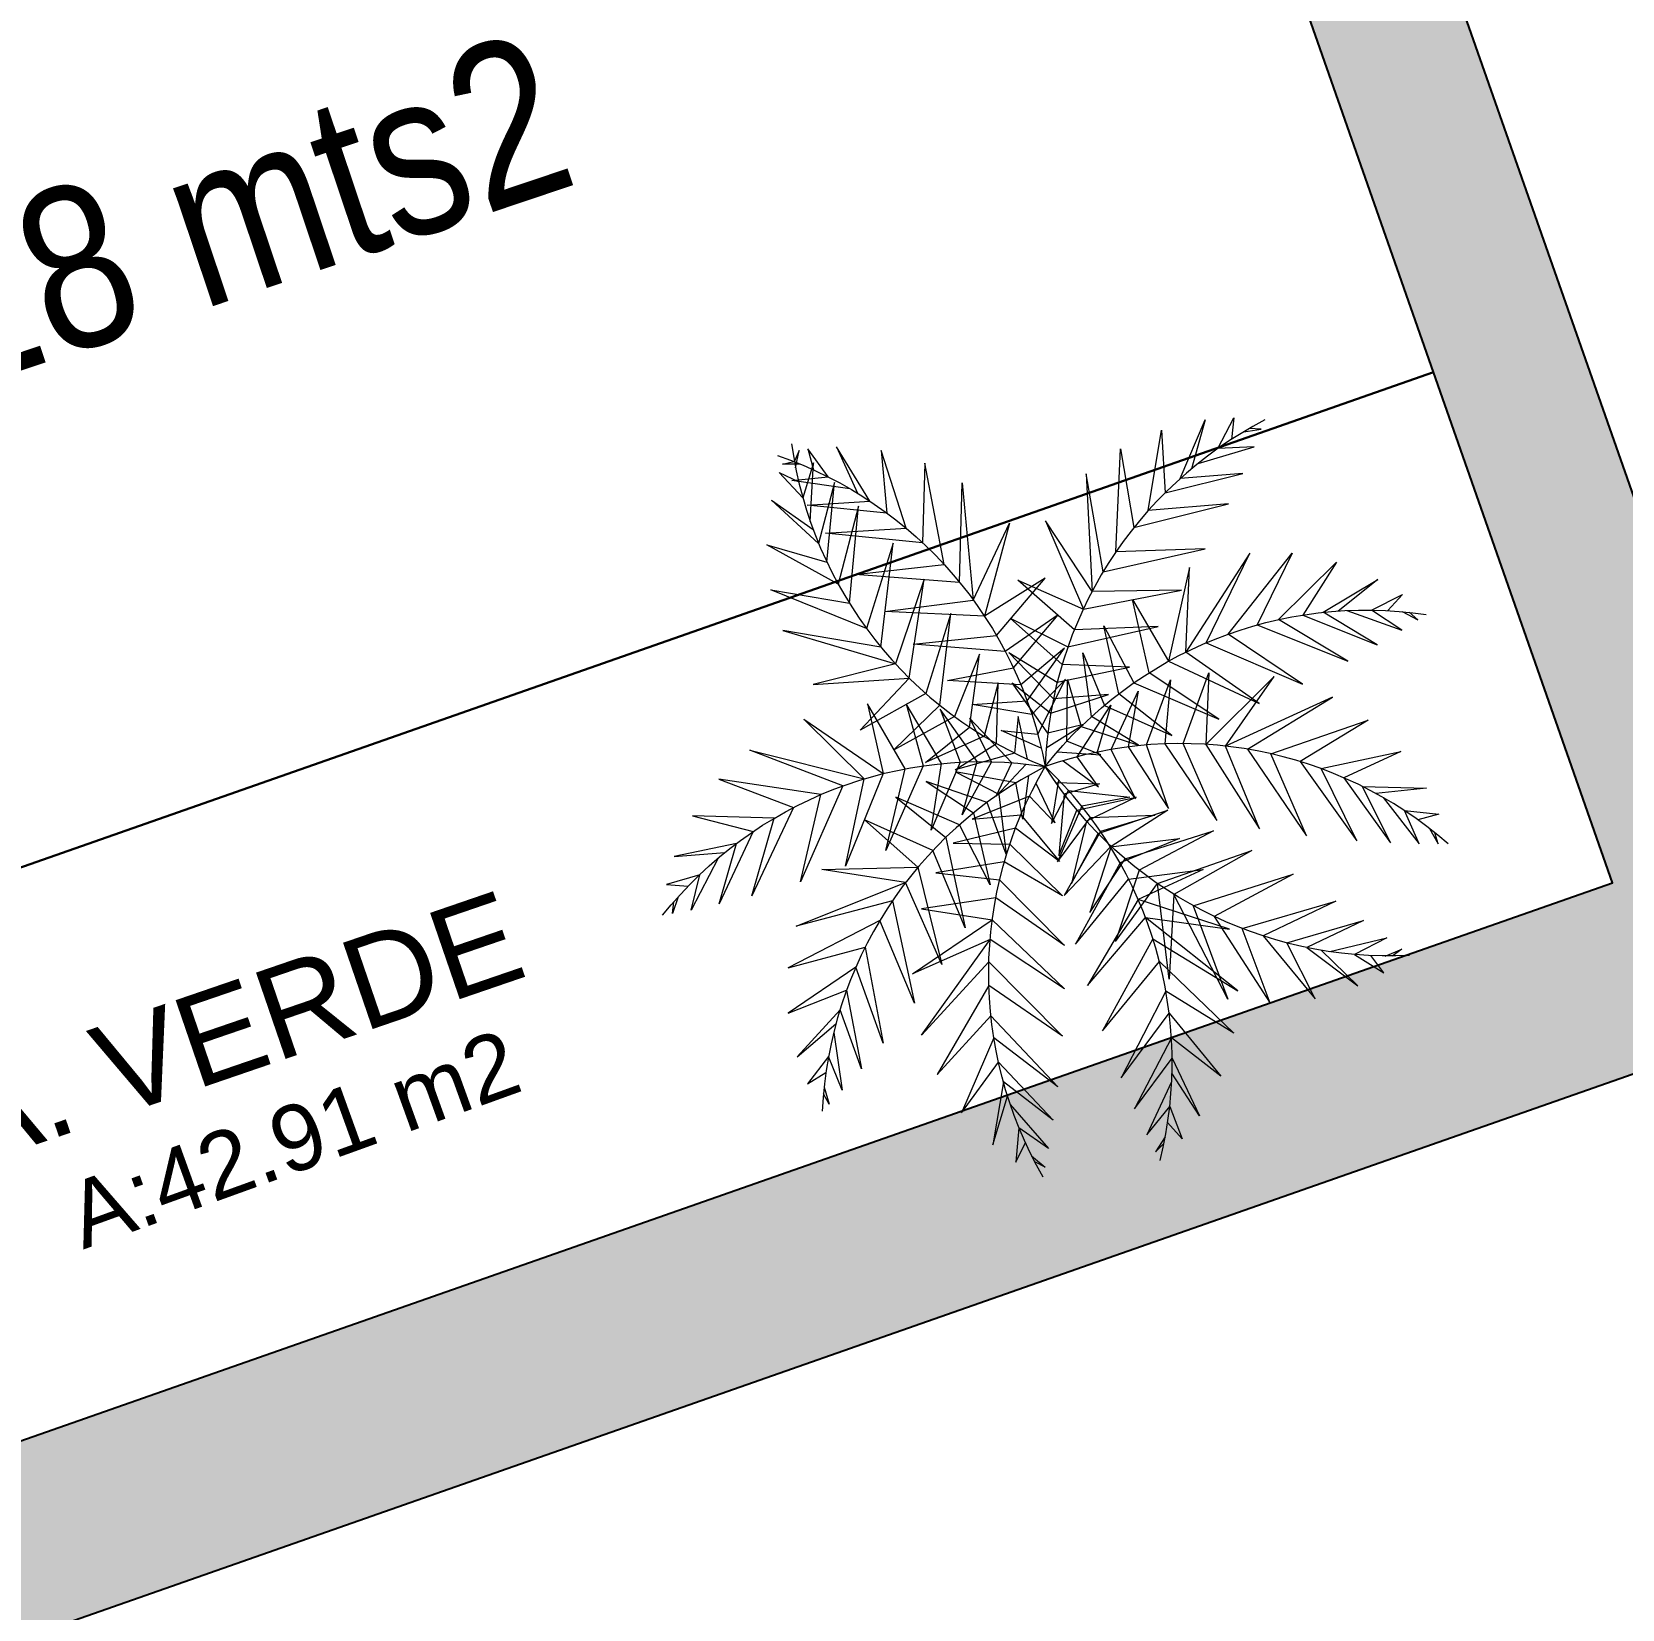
# Model space of a CAD drawing. Header units: metres. Extents: x 604533 to 608048, y 1310709 to 1311860.
# Drawn here: x 604667.2 to 604675.78, y 1311042.96 to 1311051.47 of the extents above; entities that cross this region are included whole.
import ezdxf

# ---------------------------------------------------------------- set-up
doc = ezdxf.new("R2010")
doc.units = ezdxf.units.M
doc.header["$LTSCALE"] = 0.0254
doc.header["$MEASUREMENT"] = 0
doc.layers.add('CVL_CUADCON_LIN', color=8, linetype='Continuous')
doc.layers.add('PALME-1', color=82, linetype='Continuous')
doc.styles.get("Standard").update_dxf_attribs({"font": 'arial.ttf'})
doc.styles.add('TSN - Arial Narrow', font='ARIALN.TTF')

# ---------------------------------------------------------------- blocks, each defined once
blk = doc.blocks.new('A$C48C97B70')
at = {"layer": 'PALME-1', "lineweight": 5}
for p, q in [((2.315381746622734, 6.599569622194394), (2.308759636594914, 6.417534291977063)), ((2.409648848813958, 6.324762820033357), (2.315381746622734, 6.599569622194394)), ((2.072342711151578, 6.539757133461535), (2.170993821462616, 6.532959528965876)), ((2.215910241822712, 6.496664697071537), (2.072342711151578, 6.539757133461535)), ((2.552023350144736, 6.547294185031205), (2.605243965052068, 6.121538928011432)), ((2.686585457413457, 6.0263228318654), (2.552023350144736, 6.547294185031205)), ((2.109145975671709, 6.384245945140719), (2.409648848813958, 6.324762820033357)), ((2.556235553929582, 6.175663349684328), (2.109145975671709, 6.384245945140719)), ((2.902934323064983, 6.406875107437372), (2.79309800628107, 5.890090512111783)), ((2.91185081389267, 5.719506327062845), (2.902934323064983, 6.406875107437372)), ((3.221362474723719, 6.19808159628883), (3.009236497804523, 5.560948513448238)), ((3.129033586243168, 5.334387176670134), (3.221362474723719, 6.19808159628883)), ((2.17080201394856, 6.14843697915785), (2.686585457413457, 6.0263228318654)), ((2.79309800628107, 5.890090512111783), (2.17080201394856, 6.14843697915785)), ((3.210483656963333, 5.151997671928257), (3.476696790079586, 5.948182277148589)), ((3.476696790079586, 5.948182277148589), (3.277439789846539, 4.975987701676786)), ((2.250659788493067, 5.877088903915137), (2.91185081389267, 5.719506327062845)), ((3.009236497804523, 5.560948513448238), (2.250659788493067, 5.877088903915137)), ((3.277439789846539, 4.975987701676786), (3.756338857463561, 5.506348918424919)), ((3.756338857463561, 5.506348918424919), (3.328270285041071, 4.818382484139875)), ((2.388137213652954, 5.472214528825134), (3.129033586243168, 5.334387176670134)), ((3.210483656963333, 5.151997671928257), (2.388137213652954, 5.472214528825134)), ((2.534703512326814, 5.10012524551712), (3.277439789846539, 4.975987701676786)), ((3.328270285041071, 4.818382484139875), (2.534703512326814, 5.10012524551712)), ((3.909237030078657, 4.976652111392468), (3.328270285041071, 4.818382484139875)), ((3.377104022074491, 4.634997698944062), (3.909237030078657, 4.976652111392468)), ((2.683092593215406, 4.767370728543028), (3.377104022074491, 4.634997698944062)), ((3.409331238712184, 4.483896916965023), (2.683092593215406, 4.767370728543028)), ((5.099083250737749, 4.709153651027009), (4.7000261915382, 4.003962910035625)), ((4.862730723922141, 4.034791121492162), (5.099083250737749, 4.709153651027009)), ((3.925437976256944, 4.650008630240336), (3.409331238712184, 4.483896916965023)), ((3.434897479135543, 4.330342781729996), (3.925437976256944, 4.650008630240336)), ((4.515644523431547, 3.959039486479014), (4.560836301650852, 4.589793780585751)), ((4.560836301650852, 4.589793780585751), (4.7000261915382, 4.003962910035625)), ((5.620870345737785, 4.675173788331449), (4.862730723922141, 4.034791121492162)), ((5.049313929746859, 4.060273291775957), (5.620870345737785, 4.675173788331449)), ((5.248437111848034, 4.076084800297394), (5.962511981604621, 4.570644963532686)), ((5.962511981604621, 4.570644963532686), (5.504699753597379, 4.07937725703232)), ((1.618893041624688, 4.43102240213193), (2.124885034398176, 3.798161737388)), ((1.959349472192116, 3.802757524186745), (1.618893041624688, 4.43102240213193)), ((4.220504558179528, 3.86392322415486), (4.266304270480759, 4.447634300217032)), ((4.266304270480759, 4.447634300217032), (4.36755700269714, 3.914992629084736)), ((1.109125668299384, 4.314602350816131), (1.959349472192116, 3.802757524186745)), ((1.771087397122756, 3.798282656818628), (1.109125668299384, 4.314602350816131)), ((2.169265136006288, 4.398663227912039), (2.124885034398176, 3.798161737388)), ((2.314061223645695, 3.783092461759225), (2.169265136006288, 4.398663227912039)), ((2.482636831817217, 4.305086443666369), (2.467264722916298, 3.763124301563948)), ((2.620561620569788, 3.736058336682618), (2.482636831817217, 4.305086443666369)), ((2.871413715649396, 4.391883058706298), (3.434897479135543, 4.330342781729996)), ((3.453508515260182, 4.175500756362453), (2.871413715649396, 4.391883058706298)), ((3.893151809461415, 4.363695227541029), (3.453508515260182, 4.175500756362453)), ((3.464408285100944, 4.032410856336355), (3.893151809461415, 4.363695227541029)), ((5.690529267420061, 4.069788537686691), (6.298271546256728, 4.391043368726969)), ((6.298271546256728, 4.391043368726969), (5.897146972594783, 4.047198329819366)), ((0.7884219525149092, 4.157139943214133), (1.318447572761215, 3.744818661361933)), ((1.571980429929681, 3.782268248032779), (0.7884219525149092, 4.157139943214133)), ((2.741825681529008, 4.179233747301623), (2.772755018319003, 3.702005540952086)), ((2.911298305843957, 3.66459856252186), (2.741825681529008, 4.179233747301623)), ((3.944807559717447, 3.747194973519072), (4.030393492197618, 4.282214030390605)), ((4.030393492197618, 4.282214030390605), (4.075651273597032, 3.806130931247026)), ((2.956376706599258, 4.033704668981954), (3.027247471502051, 3.628440989181399)), ((3.189562233164907, 3.570096318144351), (2.956376706599258, 4.033704668981954)), ((3.012199615594, 4.137813482200727), (3.464408285100944, 4.032410856336355)), ((3.468956709606573, 3.911039973609149), (3.012199615594, 4.137813482200727)), ((3.468037246959284, 3.738560013240203), (3.827438695821911, 4.112911172676831)), ((3.827438695821911, 4.112911172676831), (3.468956709606573, 3.911039973609149)), ((3.685084666009061, 3.609697680687532), (3.841679007280618, 4.104456616099924)), ((3.841679007280618, 4.104456616099924), (3.836072750855237, 3.693081015022472)), ((5.327307574334554, 3.442139740334824), (4.862730723922141, 4.034791121492162)), ((5.049313929746859, 4.060273291775957), (5.724152020178735, 3.491602858528495)), ((5.724152020178735, 3.491602858528495), (5.248437111848034, 4.076084800297394)), ((5.504699753597379, 4.07937725703232), (6.14542867639102, 3.564741639653221)), ((6.14542867639102, 3.564741639653221), (5.690529267420061, 4.069788537686691)), ((5.897146972594783, 4.047198329819366), (6.421890453668311, 3.624540694523603)), ((6.067745437845588, 4.018908204976469), (6.589553371304646, 4.150188793195412)), ((6.589553371304646, 4.150188793195412), (6.190282995230518, 3.993080107029527)), ((0.485448888852261, 3.926491856342182), (0.9360923547064885, 3.65071875997819)), ((1.136499665444717, 3.705837757093832), (0.485448888852261, 3.926491856342182)), ((4.36755700269714, 3.914992629084736), (4.964124301914126, 3.413108746986836)), ((4.964124301914126, 3.413108746986836), (4.515644523431547, 3.959039486479014)), ((4.7000261915382, 4.003962910035625), (5.327307574334554, 3.442139740334824)), ((6.421890453668311, 3.624540694523603), (6.067745437845588, 4.018908204976469)), ((6.261264526168816, 3.97596579301171), (6.658436554134823, 3.683305291924626)), ((6.462345477775671, 3.91865292401053), (6.748742411262356, 3.9674572434742)), ((6.658436554134823, 3.683305291924626), (6.462345477775671, 3.91865292401053)), ((6.748742411262356, 3.9674572434742), (6.592095402884297, 3.8744925793726)), ((1.771087397122756, 3.798282656818628), (1.195132528082468, 3.129650846822187)), ((1.195132528082468, 3.129650846822187), (1.571980429929681, 3.782268248032779)), ((1.594795744982548, 3.143843350932002), (1.959349472192116, 3.802757524186745)), ((2.124885034398176, 3.798161737388), (1.594795744982548, 3.143843350932002)), ((1.957979965256527, 3.172862487379462), (2.314061223645695, 3.783092461759225)), ((2.467264722916298, 3.763124301563948), (1.957979965256527, 3.172862487379462)), ((3.181041071307845, 3.857268982101232), (3.468037246959284, 3.738560013240203)), ((3.462164395605214, 3.616779003990814), (3.181041071307845, 3.857268982101232)), ((4.075651273597032, 3.806130931247026), (4.544305811985396, 3.398677153047174)), ((4.544305811985396, 3.398677153047174), (4.220504558179528, 3.86392322415486)), ((6.706020068493672, 3.830860005225986), (6.81258699845057, 3.725446137133986)), ((6.81258699845057, 3.725446137133986), (6.759389090584591, 3.808802190702409)), ((0.2361173620447516, 3.642432324122638), (0.655272247036919, 3.550730878021568)), ((0.7721523740328848, 3.5956928555388), (0.2361173620447516, 3.642432324122638)), ((0.9360923547064885, 3.65071875997819), (0.4851368642412126, 3.150084818713367)), ((1.318447572761215, 3.744818661361933), (0.7675869886297733, 3.134953112574294)), ((0.7675869886297733, 3.134953112574294), (1.136499665444717, 3.705837757093832)), ((2.374761829501949, 3.225290659116581), (2.620561620569788, 3.736058336682618)), ((2.772755018319003, 3.702005540952086), (2.374761829501949, 3.225290659116581)), ((2.661224959301762, 3.273362423060462), (2.911298305843957, 3.66459856252186)), ((3.027247471502051, 3.628440989181399), (2.661224959301762, 3.273362423060462)), ((3.836072750855237, 3.693081015022472), (4.253843837417662, 3.400641982909292)), ((4.253843837417662, 3.400641982909292), (3.944807559717447, 3.747194973519072)), ((0.5879098090808839, 3.522560335695744), (0.2422600681893528, 3.170534702949226)), ((0.4851368642412126, 3.150084818713367), (0.7721523740328848, 3.5956928555388)), ((2.981999052804895, 3.33906352892518), (3.189562233164907, 3.570096318144351)), ((3.302425265079364, 3.523976467782632), (2.981999052804895, 3.33906352892518)), ((3.580979051650502, 3.546238041482866), (3.926706466940232, 3.414563037222251)), ((3.926706466940232, 3.414563037222251), (3.685084666009061, 3.609697680687532)), ((0.1079707489116117, 3.43673736625351), (0.2773943352513015, 3.369831745279953)), ((0.3984837138559669, 3.434038767358288), (0.1079707489116117, 3.43673736625351)), ((0.2422600681893528, 3.170534702949226), (0.3984837138559669, 3.434038767358288)), ((0.1718455277150497, 3.308659199858084), (0.08337332028895617, 3.187658116221428)), ((0.08337332028895617, 3.187658116221428), (0.1226571858860552, 3.278405164601281)), ((3.248319437960163, 3.258440762292594), (2.731487293960527, 3.21161420433782)), ((3.38708580750972, 2.98058735113591), (3.248319437960163, 3.258440762292594)), ((3.332632150151767, 3.34651159401983), (3.38708580750972, 2.98058735113591)), ((3.494100376148708, 3.304271258879453), (3.844624524586834, 3.185955692315474)), ((2.731487293960527, 3.21161420433782), (3.134490717668086, 3.128852164372802)), ((3.134490717668086, 3.128852164372802), (3.330513679073192, 2.658078050706536)), ((3.534062391845509, 3.189083838136867), (3.340175927500241, 2.707714716438204)), ((3.844624524586834, 3.185955692315474), (3.534062391845509, 3.189083838136867)), ((2.517388925771229, 3.06542000407353), (2.972683737869374, 2.91909837257117)), ((3.058313231333159, 3.034255284117535), (2.517388925771229, 3.06542000407353)), ((3.330513679073192, 2.658078050706536), (3.058313231333159, 3.034255284117535)), ((3.340175927500241, 2.707714716438204), (3.59752581466455, 3.028701244154945)), ((3.59752581466455, 3.028701244154945), (4.105901260743849, 2.988605438731611)), ((4.105901260743849, 2.988605438731611), (3.647004531347193, 2.917780390474945)), ((2.305217212880962, 2.870481743244454), (2.803743595723063, 2.657336931442842)), ((2.885166313848458, 2.790012650424615), (2.305217212880962, 2.870481743244454)), ((2.972683737869374, 2.91909837257117), (3.270130277378485, 2.373955077026039)), ((3.647004531347193, 2.917780390474945), (3.372718029655516, 2.450514665339142)), ((3.270130277378485, 2.373955077026039), (2.885166313848458, 2.790012650424615)), ((3.372718029655516, 2.450514665339142), (3.710475369938649, 2.789075389970094)), ((3.710475369938649, 2.789075389970094), (4.331273649935611, 2.805358869954944)), ((4.331273649935611, 2.805358869954944), (3.785483577288687, 2.652341371169314)), ((2.103190960828215, 2.613297319738194), (2.645531261456199, 2.351689536590129)), ((2.728957957704552, 2.52214392949827), (2.103190960828215, 2.613297319738194)), ((2.803743595723063, 2.657336931442842), (3.165985810337588, 1.967003280296922)), ((3.785483577288687, 2.652341371169314), (3.449524783995003, 2.172812515171245)), ((3.165985810337588, 1.967003280296922), (2.728957957704552, 2.52214392949827)), ((3.449524783995003, 2.172812515171245), (3.866465097409673, 2.519395898329094)), ((3.866465097409673, 2.519395898329094), (4.646028709830716, 2.527177116833627)), ((4.646028709830716, 2.527177116833627), (3.952712326892652, 2.391210660105571)), ((1.871158147696406, 2.113180001964793), (2.645531261456199, 2.351689536590129)), ((2.645531261456199, 2.351689536590129), (3.059729687054642, 1.618500017561018)), ((3.952712326892652, 2.391210660105571), (3.58636029146146, 1.875769624253735)), ((1.792426663800143, 1.596248906804249), (2.580521340714768, 2.199384402483702)), ((2.580521340714768, 2.199384402483702), (1.871158147696406, 2.113180001964793)), ((3.059729687054642, 1.618500017561018), (2.580521340714768, 2.199384402483702)), ((3.58636029146146, 1.875769624253735), (4.066406800411642, 2.239262379473075)), ((3.925750808091834, 1.441292198840529), (4.066406800411642, 2.239262379473075)), ((4.066406800411642, 2.239262379473075), (4.907796958577819, 2.273755981819704)), ((4.907796958577819, 2.273755981819704), (4.17234099295456, 2.111978875938803)), ((2.515611188136972, 2.022609669947997), (1.792426663800143, 1.596248906804249)), ((2.515611188136972, 2.022609669947997), (2.926296855206601, 1.241501617012545)), ((4.17234099295456, 2.111978875938803), (3.925750808091834, 1.441292198840529)), ((4.349980074330233, 1.135602922644466), (4.17234099295456, 2.111978875938803)), ((4.3001007566927, 1.973631209228188), (5.182541553280316, 1.983157423557714)), ((4.3001007566927, 1.973631209228188), (4.349980074330233, 1.135602922644466)), ((5.182541553280316, 1.983157423557714), (4.443687955150381, 1.834768826840445)), ((2.457456857548095, 1.831512524746358), (1.821242342237383, 1.240138054126874)), ((2.926296855206601, 1.241501617012545), (2.457456857548095, 1.831512524746358)), ((4.443687955150381, 1.834768826840445), (4.680083942599595, 0.9989401279017329)), ((4.680083942599595, 0.9989401279017329), (4.639327736455016, 1.669219866394997)), ((4.639327736455016, 1.669219866394997), (5.461078145774081, 1.658749242546037)), ((5.461078145774081, 1.658749242546037), (4.788814511382952, 1.558412575628608)), ((1.821242342237383, 1.240138054126874), (2.399274100433104, 1.581920561147854)), ((2.399274100433104, 1.581920561147854), (2.764498831005767, 0.8457179625984281)), ((4.788814511382952, 1.558412575628608), (5.053402894292958, 0.9239456083159894)), ((2.368780232500285, 1.398359464714304), (1.924645158462226, 0.8736696706619114)), ((2.764498831005767, 0.8457179625984281), (2.368780232500285, 1.398359464714304)), ((5.053402894292958, 0.9239456083159894), (4.962611843948252, 1.44441397394985)), ((4.962611843948252, 1.44441397394985), (5.636359921656549, 1.436750726075843)), ((5.636359921656549, 1.436750726075843), (5.112242182018235, 1.357725282199681)), ((5.112242182018235, 1.357725282199681), (5.431365475989878, 0.9245065893046558)), ((5.431365475989878, 0.9245065893046558), (5.223222281550989, 1.29970837989822)), ((5.28887854795903, 1.267762609757483), (5.781500488519669, 1.24094073777087)), ((5.781500488519669, 1.24094073777087), (5.480490738409571, 1.18407818954438)), ((1.924645158462226, 0.8736696706619114), (2.346526292036287, 1.191705271136016)), ((2.346526292036287, 1.191705271136016), (2.646792052546516, 0.5885173473507166)), ((5.480490738409571, 1.18407818954438), (5.670432295068167, 0.9642435463611037)), ((5.670432295068167, 0.9642435463611037), (5.60869708226528, 1.135618800064549)), ((5.724356828373857, 1.09681861451827), (5.873638325021602, 1.110369574278593)), ((5.873638325021602, 1.110369574278593), (5.779567710822448, 1.079890589462593)), ((2.337565534398891, 1.019009375944734), (2.097415535245091, 0.5375053882598877)), ((2.646792052546516, 0.5885173473507166), (2.337565534398891, 1.019009375944734)), ((2.097415535245091, 0.5375053882598877), (2.336508853361011, 0.8937838720157743)), ((2.337999686365947, 0.8207834959030151), (2.538657347671688, 0.3700814959593117)), ((2.350847847177647, 0.6120893694460392), (2.241748867090791, 0.3428265270777047)), ((2.538657347671688, 0.3700814959593117), (2.350847847177647, 0.6120893694460392)), ((2.241748867090791, 0.3428265270777047), (2.366149720503017, 0.4758871961385012)), ((2.384330539614893, 0.3552551558241248), (2.464432897162624, 0.2285578553564847)), ((2.464432897162624, 0.2285578553564847), (2.39442759915255, 0.2983970080967993))]:
    blk.add_line(p, q, dxfattribs=at)
for points in [[(2.170005674357526, 6.47765037836507), (2.241052294964902, 6.609638906549662), (2.17610205791425, 6.535075405379757)], [(2.154564774478786, 6.219103512354195), (2.02690392837394, 6.480078173102811), (2.160304883727804, 6.356042295461521)], [(2.156341567868367, 6.010021812748164), (2.324991472880356, 6.4736520529259), (2.154564774478786, 6.219103512354195)], [(2.16976996010635, 5.812250819057226), (1.896537362015806, 6.275782974204049), (2.159959133598022, 5.937095887260512)], [(2.190785011625849, 5.6406042764429), (2.448136188904755, 6.263312531169504), (2.16976996010635, 5.812250819057226)], [(2.227435329928994, 5.436012126971036), (1.747697115293704, 5.928360163699836), (2.190785011625849, 5.6406042764429)], [(2.27069055789616, 5.255032744025812), (2.583540279185399, 6.014972493285313), (2.227435329928994, 5.436012126971036)], [(4.544700947008096, 5.013609378831461), (4.833686141879298, 5.832743209321052), (4.750456606037915, 5.166403324808925)], [(4.906676866929047, 5.267496261978522), (5.211013276129961, 5.883884690934792), (5.087361252051778, 5.370230613742024)], [(5.242193514248356, 5.447244495619088), (5.588177711004391, 5.859328282764181), (5.35663316375576, 5.498098306823522)], [(5.620723859756254, 5.597161437151954), (5.824239349691197, 5.804493322502822), (5.751748201088049, 5.637383337365463)], [(2.417559240013361, 4.823557599913329), (2.77261847560294, 5.631471857661381), (2.346184281865135, 5.010120352962986)], [(4.392587163136341, 4.884143389295787), (4.495571633568034, 5.717314173467457), (4.256301564048044, 4.754186208359897)], [(5.86963800038211, 5.668762093177065), (6.017757985042408, 5.645760704297572), (5.925812243833207, 5.682150669861585)], [(2.346184281865135, 5.010120352962986), (1.670173717662692, 5.555558150867), (2.27069055789616, 5.255032744025812)], [(5.424185181967914, 5.525811162078753), (5.917516169720329, 5.521302725654095), (5.620723859756254, 5.597161437151954)], [(4.256301564048044, 4.754186208359897), (4.052790259360336, 5.43917561462149), (4.142499957582913, 4.633885177783668)], [(5.087361252051778, 5.370230613742024), (5.760236592148431, 5.335102644283324), (5.242193514248356, 5.447244495619088)], [(2.570173078100197, 4.504368314985186), (2.932087307330221, 5.264726978261024), (2.494671947904862, 4.651754620950669)], [(4.750456606037915, 5.166403324808925), (5.571213925839402, 5.12468051398173), (4.906676866929047, 5.267496261978522)], [(2.417559240013361, 4.823557599913329), (1.666330594918691, 5.198304021731019), (2.494671947904862, 4.651754620950669)], [(4.019387778360397, 4.489461824530736), (3.686499810777605, 5.027122383005917), (4.142499957582913, 4.633885177783668)], [(4.392587163136341, 4.884143389295787), (5.272642843658105, 4.818610895890743), (4.544700947008096, 5.013609378831461)], [(2.749371340847574, 4.210532552096993), (3.062453357386403, 4.924507077550516), (2.665315036778338, 4.340165023226291)], [(3.835917418007739, 4.23947516665794), (3.53108133841306, 4.739366353023797), (3.925176166580059, 4.367010969901457)], [(4.142499957582913, 4.633885177783668), (4.980002656928264, 4.546041940804571), (4.256301564048044, 4.754186208359897)], [(2.494671947904862, 4.651754620950669), (1.781017156899907, 4.688143855426461), (2.570173078100197, 4.504368314985186)], [(2.665315036778338, 4.340165023226291), (2.047454026411287, 4.20547631662339), (2.570173078100197, 4.504368314985186)], [(2.936202305485494, 3.961225484032184), (3.194800092256628, 4.525834057247266), (2.839872449287213, 4.08387531992048)], [(3.680865227244794, 3.983363593928516), (3.436798440176062, 4.467100864741951), (3.752379397163168, 4.107779220212251)], [(3.925176166580059, 4.367010969901457), (4.702673003892414, 4.309751543914899), (4.019387778360397, 4.489461824530736)], [(2.839872449287213, 4.08387531992048), (2.266970048076473, 3.963048696983606), (2.749371340847574, 4.210532552096993)], [(3.112280795350671, 3.763299948070198), (3.274903748184443, 4.246629072353244), (3.029674842953682, 3.85233834409155)], [(3.550926095223986, 3.719778106082231), (3.387992553412914, 4.212485782103613), (3.624444051180035, 3.875807887408882)], [(3.752379397163168, 4.107779220212251), (4.37089140561875, 4.052114577265456), (3.835917418007739, 4.23947516665794)], [(3.029674842953682, 3.85233834409155), (2.492253964184783, 3.783424315974116), (2.936202305485494, 3.961225484032184)], [(3.325157613842748, 3.560028912266716), (3.353889728430659, 3.928865215508267), (3.234892703243531, 3.641988356830552)], [(3.624444051180035, 3.875807887408882), (4.134339513606392, 3.883546425960958), (3.680865227244794, 3.983363593928516)], [(3.234892703243531, 3.641988356830552), (2.716051258263178, 3.652559398440644), (3.112280795350671, 3.763299948070198)], [(3.729752234066837, 3.45785673125647), (4.128319124458358, 3.790200868388638), (3.901874270406552, 3.446712814969942)], [(4.022629983141087, 3.433688336517662), (4.383084442815743, 3.838216366013512), (4.164607411599718, 3.412809299072251)], [(4.317768965265714, 3.383416073629633), (4.670954665984027, 3.85040225693956), (4.46915942186024, 3.347174729220569)], [(4.617636742070317, 3.304460272425786), (4.995665648719296, 3.811399539699778), (4.797157781897113, 3.242922397796065)], [(2.891659343149513, 3.310966674471274), (2.452825346612372, 3.628763884538785), (2.757464850437827, 3.260120212566108)], [(3.172536430647597, 3.397393225692213), (2.711960111628287, 3.636511703487486), (3.006810810766183, 3.349589448189363)], [(3.503731538774446, 3.60736023215577), (3.861060279305093, 3.703182586701587), (3.550926095223986, 3.719778106082231)], [(4.95082273078151, 3.181195360608399), (5.513373970985413, 3.621835168683901), (4.797157781897113, 3.242922397796065)], [(2.614172788336873, 3.198558794800192), (2.16904144117143, 3.578919567866251), (2.474079485167749, 3.130688536679372)], [(2.338219963363372, 3.057120678247884), (1.860253911931068, 3.471175903920084), (2.176076778094284, 2.958508807700127)], [(3.291022957651876, 3.426134270383045), (3.13966504635755, 3.088559782132506), (3.172536430647597, 3.397393225692213)], [(3.607858661212958, 3.460514123085886), (3.828101624385454, 3.163262059213594), (3.729752234066837, 3.45785673125647)], [(3.901874270406552, 3.446712814969942), (4.096152673359029, 2.975216081598774), (4.022629983141087, 3.433688336517662)], [(4.164607411599718, 3.412809299072251), (4.33975546748843, 2.817008313024417), (4.317768965265714, 3.383416073629633)], [(2.757464850437827, 3.260120212566108), (2.714189377729781, 2.640618080738932), (2.614172788336873, 3.198558794800192)], [(3.006810810766183, 3.349589448189363), (2.91818766517099, 2.84739505732432), (2.891659343149513, 3.310966674471274)], [(3.523551811114885, 3.316470418125391), (3.359355548280291, 2.984950676327571), (3.576744205201976, 3.206763199530542)], [(4.46915942186024, 3.347174729220569), (4.701155101531185, 2.602891196729615), (4.617636742070317, 3.304460272425786)], [(4.797157781897113, 3.242922397796065), (5.022718547144905, 2.431596601847559), (4.95082273078151, 3.181195360608399)], [(5.12171975185629, 3.102095157606527), (5.934571020072326, 3.311981251928955), (4.95082273078151, 3.181195360608399)], [(2.039228462497704, 2.865258167032152), (1.395255670533516, 3.174978010123596), (2.176076778094284, 2.958508807700127)], [(2.474079485167749, 3.130688536679372), (2.407128198770806, 2.353966257767752), (2.338219963363372, 3.057120678247884)], [(3.576744205201976, 3.206763199530542), (4.054222009028308, 3.0034822630696), (3.645276408176869, 3.048480163095519)], [(5.12171975185629, 3.102095157606527), (5.383647932903841, 2.259369736304507), (5.297967160586268, 3.008090391987935)], [(2.176076778094284, 2.958508807700127), (2.129790831706487, 2.117684915196151), (2.039228462497704, 2.865258167032152)], [(3.645276408176869, 3.048480163095519), (3.314152698847465, 2.660652421880513), (3.688722559949383, 2.935060539282858)], [(5.297967160586268, 3.008090391987935), (6.16600365715567, 3.039797091390938), (5.515596752869897, 2.872743644053116)], [(1.889275597059168, 2.751342532224953), (1.050323868636042, 2.78199142543599), (2.039228462497704, 2.865258167032152)], [(3.688722559949383, 2.935060539282858), (4.213079168112017, 2.798603621777147), (3.734850078239106, 2.799171700142324)], [(5.515596752869897, 2.872743644053116), (5.777917718980461, 2.093916910467669), (5.666956469649449, 2.764508768683299)], [(1.889275597059168, 2.751342532224953), (1.81420372670982, 1.872049222700298), (1.737293819780461, 2.621721604838967)], [(3.734850078239106, 2.799171700142324), (3.284365245490335, 2.371715185698122), (3.778496818151325, 2.649447336327285)], [(5.666956469649449, 2.764508768683299), (6.352019103593193, 2.707547979895025), (5.828818963374943, 2.634118099231273)], [(1.737293819780461, 2.621721604838967), (0.8826597919687629, 2.46650126716122), (1.553760649636388, 2.442844671662897)], [(3.778496818151325, 2.649447336327285), (4.355133664794266, 2.54792797146365), (3.815240881405771, 2.498178108828142)], [(5.828818963374943, 2.634118099231273), (6.043017279356718, 1.995279872557148), (5.957269614445977, 2.518339873291552)], [(1.553760649636388, 2.442844671662897), (1.464599218335934, 1.625878570368513), (1.429139588726684, 2.304663113784045)], [(3.815240881405771, 2.498178108828142), (3.258504012366757, 1.952445544535294), (3.844895531772636, 2.34655145695433)], [(5.957269614445977, 2.518339873291552), (6.467556042363867, 2.347676831297576), (6.046564603922889, 2.430539256427437)], [(1.429139588726684, 2.304663113784045), (0.772239432670176, 2.102085896534845), (1.299012497416697, 2.14258864405565)], [(3.844895531772636, 2.34655145695433), (4.468417391995899, 2.241129613714293), (3.871945058228448, 2.158713663928211)], [(6.097129486734048, 2.377866017399356), (6.27393753407523, 1.91728518391028), (6.235613497206941, 2.221211963798851)], [(3.871945058228448, 2.158713663928211), (3.252601711661555, 1.588151637697592), (3.887041300884448, 1.993803849676624)], [(3.887041300884448, 1.993803849676624), (4.535653990111314, 1.693922344129533), (3.871945058228448, 2.158713663928211)], [(6.235613497206941, 2.221211963798851), (6.503155707614496, 2.107959010638297), (6.321102918940596, 2.114082425134256)], [(1.299012497416697, 2.14258864405565), (1.226826903643087, 1.4726748901885), (1.198385304887779, 2.001953173428774)], [(6.39354687242303, 2.015926910797134), (6.426494472543709, 1.869697470217943), (6.426611954928376, 1.968582429690287)], [(1.198385304887779, 2.001953173428774), (0.7365819825790823, 1.725808639312163), (1.13000139023643, 1.897042812313884)], [(3.894528078730218, 1.805637481156737), (4.451833559432998, 1.177791992900893), (3.887041300884448, 1.993803849676624)], [(1.091911516035907, 1.834749642992392), (1.018010706524365, 1.346964383963495), (0.9902521298499778, 1.652037620078772)], [(3.894528078730218, 1.805637481156737), (3.26381215674337, 1.188393660355359), (3.891187129309401, 1.605915467021987)], [(0.9902521298499778, 1.652037620078772), (0.7532290507806465, 1.484034271677956), (0.9297311570262536, 1.529064489062876)], [(3.891187129309401, 1.605915467021987), (4.315050064469688, 0.847738120239228), (3.869909705827013, 1.350516458507627)], [(0.8800271427026019, 1.417654696386307), (0.8792118047131225, 1.267761636758223), (0.8578867753967643, 1.364319868851453)], [(3.869909705827013, 1.350516458507627), (3.296248267986812, 0.7620473224669695), (3.842559180222452, 1.166460759472102)], [(3.842559180222452, 1.166460759472102), (4.104102835524827, 0.5307326246984303), (3.800275092246011, 0.9629583028145134)], [(3.800275092246011, 0.9629583028145134), (3.329281992162578, 0.4811277338303626), (3.755768627277575, 0.7958555142395198)], [(3.755768627277575, 0.7958555142395198), (3.836446257424541, 0.2638693936169147), (3.718317991355434, 0.6763565882574767)], [(3.694481070735492, 0.6073415265418589), (3.365110683604144, 0.2400392841082066), (3.618164612678811, 0.4126774261239916)], [(3.618164612678811, 0.4126774261239916), (3.639302216819488, 0.1229218966327608), (3.561775000300258, 0.2877558881882578)], [(3.507427083794028, 0.1785362230148166), (3.392287149792537, 0.08256023982539773), (3.480357015854679, 0.1275263123679906)]]:
    blk.add_lwpolyline(points, dxfattribs=at)
for centre, start, end in [((5.588793920818716, 6.143739468883723), 171.0104521834421, 231.4464456841633), ((6.694100860622711, 2.33411510149017), 100.476191748202, 160.9121852559867), ((4.041404828545637, 0.07403990789316595), 99.94926296678528, 160.385256475702), ((0.4597341808257625, 1.76320576085709), 329.1163057678704, 29.55229927301689), ((3.593947651563212, 0.02548631397075951), 32.00061704183793, 92.43661055352145)]:
    blk.add_arc(centre, 3.435055977674358, start, end, dxfattribs=at)
at = {"layer": 'PALME-1', "lineweight": 5, "extrusion": (0, 0, -1)}
for centre, major_axis, ratio, start_param, end_param in [((0.03457255742978305, 3.843105676351115), (2.428951375544984, 2.428951375544984), 0.9999999999944229, -0.1568972076351143, 0.8979098656253504), ((5.771400176803581, 0.9274167057592422), (2.428951375662981, 2.428951375662981), 0.9999999999566004, 3.700108783691731, 4.754915857151383), ((6.758870571036823, 4.372393509605899), (-2.428951375770286, 2.428951375770285), 0.9999999999474494, 4.17336683088863, 5.228173904150966)]:
    blk.add_ellipse(centre, major_axis=major_axis, ratio=ratio, start_param=start_param, end_param=end_param, dxfattribs=at)
at = {"layer": 'PALME-1', "lineweight": 5, "extrusion": (0, 0, -0.9999999999999998)}
blk.add_ellipse((5.420667597092688, 0.6453492771834135), major_axis=(-2.428951375443933, 2.428951375443933), ratio=0.9999999999891818, start_param=0.1736473969369881, end_param=1.228454470390285, dxfattribs=at)
at = {"layer": 'PALME-1', "lineweight": 5, "extrusion": (0, 0, -0.9999999999999999)}
blk.add_ellipse((1.946813749149442, 0.3677244198042899), major_axis=(-2.428951375577941, 2.42895137557794), ratio=0.9999999999802652, start_param=0.182844039079733, end_param=1.237651112525595, dxfattribs=at)

msp = doc.modelspace()

# ---------------------------------------------------------------- hatches: boundary and pattern name
h = msp.add_hatch(color=256)
h.dxf.hatch_style = 1
h.paths.add_polyline_path([(604664.2150104162, 1311079.735297784), (604667.3009639987, 1311070.930120938), (604670.7453631802, 1311061.101958197), (604674.7635615988, 1311049.636743923), (604675.7298794372, 1311046.879527998), (604662.1919858077, 1311042.134920054), (604662.7491237955, 1311041.260510671), (604675.872033315, 1311045.859679674, 0.4116436480482245), (604676.4575375768, 1311047.214453782), (604665.0229999947, 1311079.840546406, 0.4063730159203559), (604663.4883244055, 1311080.539777587), (604661.9035851165, 1311079.984372884, -0.4159001501468113), (604660.6412723742, 1311080.444655236), (604654.6140183829, 1311097.572971505), (604653.8589056673, 1311097.298132195), (604657.1901957579, 1311087.869319633), (604660.4976131719, 1311078.432169315)])

# ---------------------------------------------------------------- linework, layer by layer
for p, q in [((604676.4824779888, 1311047.143291465, 100), (604665.0229999943, 1311079.840546407, 100)), ((604662.7491233699, 1311041.260510522, 100), (604675.8720626342, 1311045.85968995, 100))]:
    msp.add_line(p, q)
at = {"elevation": 100}
msp.add_lwpolyline([(604674.7635615988, 1311049.636743923), (604660.5799268978, 1311044.664992437), (604662.1919858077, 1311042.134920054), (604675.7298794372, 1311046.879527998), (604674.7634560626, 1311049.63670673)], dxfattribs=at)
at = {"layer": 'CVL_CUADCON_LIN', "ltscale": 0.5, "elevation": 100, "flags": 128}
msp.add_lwpolyline([(604674.7635615988, 1311049.636743923), (604670.7453631802, 1311061.101958197), (604653.8308735143, 1311055.178983958), (604660.5799268978, 1311044.664992437), (604674.7635615988, 1311049.636743923)], dxfattribs=at)

# ---------------------------------------------------------------- block references
at = {"layer": 'PALME-1', "xscale": -0.6407901816098653, "yscale": 0.6407901817001402, "zscale": 0.6407901816258526, "rotation": 61.92829961559158}
for p in [(604675.6611996873, 1311048.413476752, 100), (604679.1955736824, 1311041.793764978, 100)]:
    msp.add_blockref('A$C48C97B70', p, dxfattribs=at)

# ---------------------------------------------------------------- texts
at = {"linetype": 'Continuous', "lineweight": 25, "ltscale": 0.1, "insert": (604660.4747105995, 1311048.32689544, 100), "char_height": 0.8740375330483229, "width": 14.13315553382551, "attachment_point": 1, "rotation": 18.57546149079549, "style": 'TSN - Arial Narrow'}
msp.add_mtext('\\pi-2.62211,l4.37019,t4.37019;Area: 200.18 mts2', dxfattribs=at)
at = {"insert": (604668.2882739963, 1311046.093639154, 100), "char_height": 0.4925031956518068, "width": 4.643132551775774, "attachment_point": 5, "rotation": 18.93892742909772}
msp.add_mtext('A. VERDE', dxfattribs=at)
at = {"insert": (604668.6080557104, 1311045.495651176, 100), "char_height": 0.3556371031573118, "attachment_point": 5, "rotation": 19.870120507396297}
msp.add_mtext('{\\C7;A:42.91 m2}', dxfattribs=at)

doc.saveas('drawing.dxf')
